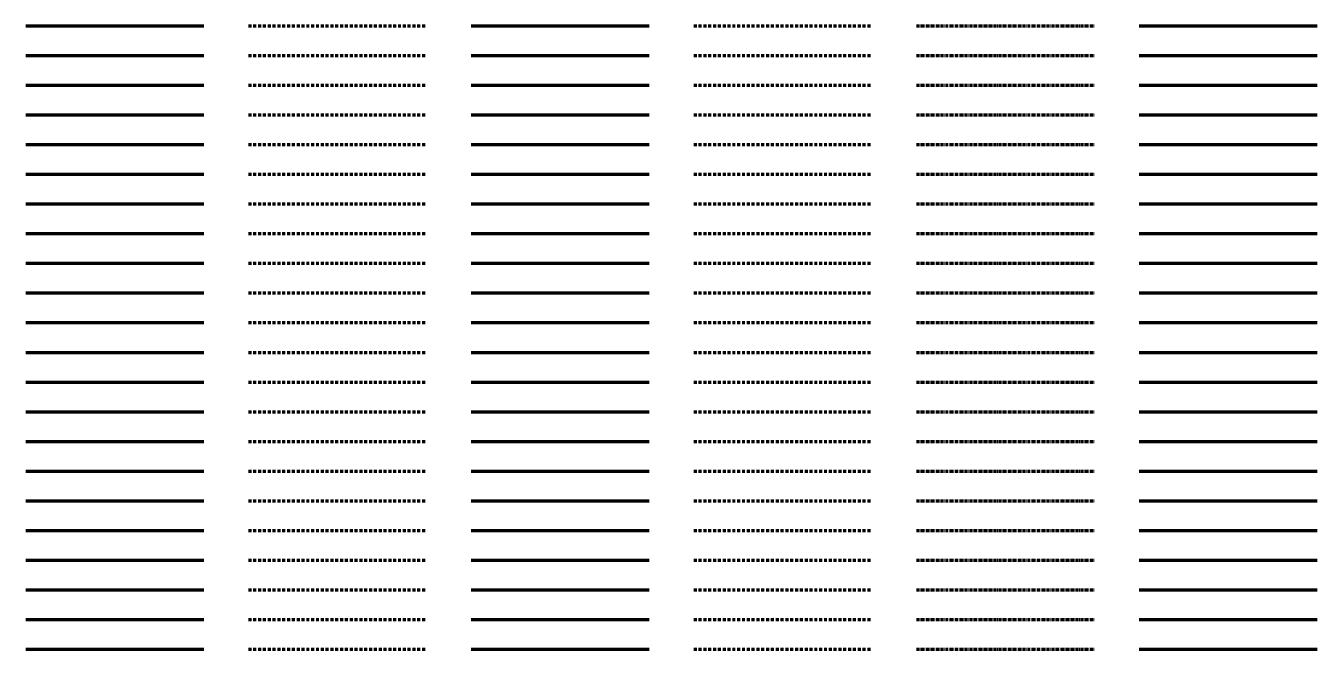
# Model space of a CAD drawing. Header units: metres. Extents: x -170 to 2070, y -13 to 14380.
# Drawn here: x 150 to 1020, y 10800 to 11220 of the extents above; entities that cross this region are included whole.
import ezdxf
from ezdxf.lldxf.tags import DXFTag

# ---------------------------------------------------------------- set-up
doc = ezdxf.new("R2010")
doc.units = ezdxf.units.M
doc.linetypes.add('KL-SO', pattern=[3.25, 2, -1.25])
doc.linetypes.add('KL-VERLATEN-SO', pattern=[3.25, 2, -0.5, 0.25, -0.5])
for name, color, linetype, lineweight in [('B-OI-KL-ET_MS_MANTELBUIS_ST_120-G', 7, 'Continuous', 70), ('B-OI-KL-ET_MS_MANTELBUIS_ST_120-RESERVE-G', 7, 'KL-RESERVE-SO', 70), ('B-OI-KL-ET_MS_MANTELBUIS_ST_120-VERLATEN-G', 7, 'KL-VERLATEN-SO', 70), ('B-OI-KL-ET_MS_MANTELBUIS_ST_125-G', 7, 'Continuous', 70), ('B-OI-KL-ET_MS_MANTELBUIS_ST_125-RESERVE-G', 7, 'KL-RESERVE-SO', 70), ('B-OI-KL-ET_MS_MANTELBUIS_ST_125-VERLATEN-G', 7, 'KL-VERLATEN-SO', 70), ('B-OI-KL-ET_MS_MANTELBUIS_ST_133-G', 7, 'Continuous', 70), ('B-OI-KL-ET_MS_MANTELBUIS_ST_133-RESERVE-G', 7, 'KL-RESERVE-SO', 70), ('B-OI-KL-ET_MS_MANTELBUIS_ST_133-VERLATEN-G', 7, 'KL-VERLATEN-SO', 70), ('B-OI-KL-ET_MS_MANTELBUIS_ST_140-G', 7, 'Continuous', 70), ('B-OI-KL-ET_MS_MANTELBUIS_ST_140-RESERVE-G', 7, 'KL-RESERVE-SO', 70), ('B-OI-KL-ET_MS_MANTELBUIS_ST_140-VERLATEN-G', 7, 'KL-VERLATEN-SO', 70), ('B-OI-KL-ET_MS_MANTELBUIS_ST_150-G', 7, 'Continuous', 70), ('B-OI-KL-ET_MS_MANTELBUIS_ST_150-RESERVE-G', 7, 'KL-RESERVE-SO', 70), ('B-OI-KL-ET_MS_MANTELBUIS_ST_150-VERLATEN-G', 7, 'KL-VERLATEN-SO', 70), ('B-OI-KL-ET_MS_MANTELBUIS_ST_159-G', 7, 'Continuous', 70), ('B-OI-KL-ET_MS_MANTELBUIS_ST_159-RESERVE-G', 7, 'KL-RESERVE-SO', 70), ('B-OI-KL-ET_MS_MANTELBUIS_ST_159-VERLATEN-G', 7, 'KL-VERLATEN-SO', 70), ('B-OI-KL-ET_MS_MANTELBUIS_ST_160-G', 7, 'Continuous', 70), ('B-OI-KL-ET_MS_MANTELBUIS_ST_160-RESERVE-G', 7, 'KL-RESERVE-SO', 70), ('B-OI-KL-ET_MS_MANTELBUIS_ST_160-VERLATEN-G', 7, 'KL-VERLATEN-SO', 70), ('B-OI-KL-ET_MS_MANTELBUIS_ST_168.3-G', 7, 'Continuous', 70), ('B-OI-KL-ET_MS_MANTELBUIS_ST_168.3-RESERVE-G', 7, 'KL-RESERVE-SO', 70), ('B-OI-KL-ET_MS_MANTELBUIS_ST_168.3-VERLATEN-G', 7, 'KL-VERLATEN-SO', 70), ('B-OI-KL-ET_MS_MANTELBUIS_ST_175-G', 7, 'Continuous', 70), ('B-OI-KL-ET_MS_MANTELBUIS_ST_175-RESERVE-G', 7, 'KL-RESERVE-SO', 70), ('B-OI-KL-ET_MS_MANTELBUIS_ST_175-VERLATEN-G', 7, 'KL-VERLATEN-SO', 70), ('B-OI-KL-ET_MS_MANTELBUIS_ST_200-G', 7, 'Continuous', 70), ('B-OI-KL-ET_MS_MANTELBUIS_ST_200-RESERVE-G', 7, 'KL-RESERVE-SO', 70), ('B-OI-KL-ET_MS_MANTELBUIS_ST_200-VERLATEN-G', 7, 'KL-VERLATEN-SO', 70), ('B-OI-KL-ET_MS_MANTELBUIS_ST_216-G', 7, 'Continuous', 70), ('B-OI-KL-ET_MS_MANTELBUIS_ST_216-RESERVE-G', 7, 'KL-RESERVE-SO', 70), ('B-OI-KL-ET_MS_MANTELBUIS_ST_216-VERLATEN-G', 7, 'KL-VERLATEN-SO', 70), ('B-OI-KL-ET_MS_MANTELBUIS_ST_219.1-G', 7, 'Continuous', 70), ('B-OI-KL-ET_MS_MANTELBUIS_ST_219.1-RESERVE-G', 7, 'KL-RESERVE-SO', 70), ('B-OI-KL-ET_MS_MANTELBUIS_ST_219.1-VERLATEN-G', 7, 'KL-VERLATEN-SO', 70), ('B-OI-KL-ET_MS_MANTELBUIS_ST_250-G', 7, 'Continuous', 70), ('B-OI-KL-ET_MS_MANTELBUIS_ST_250-RESERVE-G', 7, 'KL-RESERVE-SO', 70), ('B-OI-KL-ET_MS_MANTELBUIS_ST_250-VERLATEN-G', 7, 'KL-VERLATEN-SO', 70), ('B-OI-KL-ET_MS_MANTELBUIS_ST_260-G', 7, 'Continuous', 70), ('B-OI-KL-ET_MS_MANTELBUIS_ST_260-RESERVE-G', 7, 'KL-RESERVE-SO', 70), ('B-OI-KL-ET_MS_MANTELBUIS_ST_260-VERLATEN-G', 7, 'KL-VERLATEN-SO', 70), ('B-OI-KL-ET_MS_MANTELBUIS_ST_267-G', 7, 'Continuous', 70), ('B-OI-KL-ET_MS_MANTELBUIS_ST_267-RESERVE-G', 7, 'KL-RESERVE-SO', 70), ('B-OI-KL-ET_MS_MANTELBUIS_ST_267-VERLATEN-G', 7, 'KL-VERLATEN-SO', 70), ('B-OI-KL-ET_MS_MANTELBUIS_ST_273-G', 7, 'Continuous', 70), ('B-OI-KL-ET_MS_MANTELBUIS_ST_273-RESERVE-G', 7, 'KL-RESERVE-SO', 70), ('B-OI-KL-ET_MS_MANTELBUIS_ST_273-VERLATEN-G', 7, 'KL-VERLATEN-SO', 70), ('B-OI-KL-ET_MS_MANTELBUIS_ST_280-G', 7, 'Continuous', 70), ('B-OI-KL-ET_MS_MANTELBUIS_ST_280-RESERVE-G', 7, 'KL-RESERVE-SO', 70), ('B-OI-KL-ET_MS_MANTELBUIS_ST_280-VERLATEN-G', 7, 'KL-VERLATEN-SO', 70), ('B-OI-KL-ET_MS_MANTELBUIS_ST_300-G', 7, 'Continuous', 70), ('B-OI-KL-ET_MS_MANTELBUIS_ST_300-RESERVE-G', 7, 'KL-RESERVE-SO', 70), ('B-OI-KL-ET_MS_MANTELBUIS_ST_300-VERLATEN-G', 7, 'KL-VERLATEN-SO', 70), ('B-OI-KL-ET_MS_MANTELBUIS_ST_323.9-G', 7, 'Continuous', 70), ('B-OI-KL-ET_MS_MANTELBUIS_ST_323.9-RESERVE-G', 7, 'KL-RESERVE-SO', 70), ('B-OI-KL-ET_MS_MANTELBUIS_ST_323.9-VERLATEN-G', 7, 'KL-VERLATEN-SO', 70), ('B-OI-KL-ET_MS_MANTELBUIS_ST_368-G', 7, 'Continuous', 70), ('B-OI-KL-ET_MS_MANTELBUIS_ST_368-RESERVE-G', 7, 'KL-RESERVE-SO', 70), ('B-OI-KL-ET_MS_MANTELBUIS_ST_368-VERLATEN-G', 7, 'KL-VERLATEN-SO', 70), ('B-OI-KL-ET_MS_MANTELBUIS_ST_40-G', 7, 'Continuous', 70), ('B-OI-KL-ET_MS_MANTELBUIS_ST_40-RESERVE-G', 7, 'KL-RESERVE-SO', 70), ('B-OI-KL-ET_MS_MANTELBUIS_ST_40-VERLATEN-G', 7, 'KL-VERLATEN-SO', 70), ('B-OI-KL-ET_MS_MANTELBUIS_ST_406.4-G', 7, 'Continuous', 70), ('B-OI-KL-ET_MS_MANTELBUIS_ST_406.4-RESERVE-G', 7, 'KL-RESERVE-SO', 70), ('B-OI-KL-ET_MS_MANTELBUIS_ST_406.4-VERLATEN-G', 7, 'KL-VERLATEN-SO', 70), ('N-OI-KL-ET_MS_MANTELBUIS_ST_120-G', 10, 'KL-SO', 70), ('N-OI-KL-ET_MS_MANTELBUIS_ST_125-G', 10, 'KL-SO', 70), ('N-OI-KL-ET_MS_MANTELBUIS_ST_133-G', 10, 'KL-SO', 70), ('N-OI-KL-ET_MS_MANTELBUIS_ST_140-G', 10, 'KL-SO', 70), ('N-OI-KL-ET_MS_MANTELBUIS_ST_150-G', 10, 'KL-SO', 70), ('N-OI-KL-ET_MS_MANTELBUIS_ST_159-G', 10, 'KL-SO', 70), ('N-OI-KL-ET_MS_MANTELBUIS_ST_160-G', 10, 'KL-SO', 70), ('N-OI-KL-ET_MS_MANTELBUIS_ST_168.3-G', 10, 'KL-SO', 70), ('N-OI-KL-ET_MS_MANTELBUIS_ST_175-G', 10, 'KL-SO', 70), ('N-OI-KL-ET_MS_MANTELBUIS_ST_200-G', 10, 'KL-SO', 70), ('N-OI-KL-ET_MS_MANTELBUIS_ST_216-G', 10, 'KL-SO', 70), ('N-OI-KL-ET_MS_MANTELBUIS_ST_219.1-G', 10, 'KL-SO', 70), ('N-OI-KL-ET_MS_MANTELBUIS_ST_250-G', 10, 'KL-SO', 70), ('N-OI-KL-ET_MS_MANTELBUIS_ST_260-G', 10, 'KL-SO', 70), ('N-OI-KL-ET_MS_MANTELBUIS_ST_267-G', 10, 'KL-SO', 70), ('N-OI-KL-ET_MS_MANTELBUIS_ST_273-G', 10, 'KL-SO', 70), ('N-OI-KL-ET_MS_MANTELBUIS_ST_280-G', 10, 'KL-SO', 70), ('N-OI-KL-ET_MS_MANTELBUIS_ST_300-G', 10, 'KL-SO', 70), ('N-OI-KL-ET_MS_MANTELBUIS_ST_323.9-G', 10, 'KL-SO', 70), ('N-OI-KL-ET_MS_MANTELBUIS_ST_368-G', 10, 'KL-SO', 70), ('N-OI-KL-ET_MS_MANTELBUIS_ST_40-G', 10, 'KL-SO', 70), ('N-OI-KL-ET_MS_MANTELBUIS_ST_406.4-G', 10, 'KL-SO', 70), ('R-OI-KL-ET_MS_MANTELBUIS_ST_120-G', 10, 'KL-SO', 70), ('R-OI-KL-ET_MS_MANTELBUIS_ST_125-G', 10, 'KL-SO', 70), ('R-OI-KL-ET_MS_MANTELBUIS_ST_133-G', 10, 'KL-SO', 70), ('R-OI-KL-ET_MS_MANTELBUIS_ST_140-G', 10, 'KL-SO', 70), ('R-OI-KL-ET_MS_MANTELBUIS_ST_150-G', 10, 'KL-SO', 70), ('R-OI-KL-ET_MS_MANTELBUIS_ST_159-G', 10, 'KL-SO', 70), ('R-OI-KL-ET_MS_MANTELBUIS_ST_160-G', 10, 'KL-SO', 70), ('R-OI-KL-ET_MS_MANTELBUIS_ST_168.3-G', 10, 'KL-SO', 70), ('R-OI-KL-ET_MS_MANTELBUIS_ST_175-G', 10, 'KL-SO', 70), ('R-OI-KL-ET_MS_MANTELBUIS_ST_200-G', 10, 'KL-SO', 70), ('R-OI-KL-ET_MS_MANTELBUIS_ST_216-G', 10, 'KL-SO', 70), ('R-OI-KL-ET_MS_MANTELBUIS_ST_219.1-G', 10, 'KL-SO', 70), ('R-OI-KL-ET_MS_MANTELBUIS_ST_250-G', 10, 'KL-SO', 70), ('R-OI-KL-ET_MS_MANTELBUIS_ST_260-G', 10, 'KL-SO', 70), ('R-OI-KL-ET_MS_MANTELBUIS_ST_267-G', 10, 'KL-SO', 70), ('R-OI-KL-ET_MS_MANTELBUIS_ST_273-G', 10, 'KL-SO', 70), ('R-OI-KL-ET_MS_MANTELBUIS_ST_280-G', 10, 'KL-SO', 70), ('R-OI-KL-ET_MS_MANTELBUIS_ST_300-G', 10, 'KL-SO', 70), ('R-OI-KL-ET_MS_MANTELBUIS_ST_323.9-G', 10, 'KL-SO', 70), ('R-OI-KL-ET_MS_MANTELBUIS_ST_368-G', 10, 'KL-SO', 70), ('R-OI-KL-ET_MS_MANTELBUIS_ST_40-G', 10, 'KL-SO', 70), ('R-OI-KL-ET_MS_MANTELBUIS_ST_406.4-G', 10, 'KL-SO', 70), ('V-OI-KL-ET_MS_MANTELBUIS_ST_120-G', 7, 'V-KL-SO', 70), ('V-OI-KL-ET_MS_MANTELBUIS_ST_125-G', 7, 'V-KL-SO', 70), ('V-OI-KL-ET_MS_MANTELBUIS_ST_133-G', 7, 'V-KL-SO', 70), ('V-OI-KL-ET_MS_MANTELBUIS_ST_140-G', 7, 'V-KL-SO', 70), ('V-OI-KL-ET_MS_MANTELBUIS_ST_150-G', 7, 'V-KL-SO', 70), ('V-OI-KL-ET_MS_MANTELBUIS_ST_159-G', 7, 'V-KL-SO', 70), ('V-OI-KL-ET_MS_MANTELBUIS_ST_160-G', 7, 'V-KL-SO', 70), ('V-OI-KL-ET_MS_MANTELBUIS_ST_168.3-G', 7, 'V-KL-SO', 70), ('V-OI-KL-ET_MS_MANTELBUIS_ST_175-G', 7, 'V-KL-SO', 70), ('V-OI-KL-ET_MS_MANTELBUIS_ST_200-G', 7, 'V-KL-SO', 70), ('V-OI-KL-ET_MS_MANTELBUIS_ST_216-G', 7, 'V-KL-SO', 70), ('V-OI-KL-ET_MS_MANTELBUIS_ST_219.1-G', 7, 'V-KL-SO', 70), ('V-OI-KL-ET_MS_MANTELBUIS_ST_250-G', 7, 'V-KL-SO', 70), ('V-OI-KL-ET_MS_MANTELBUIS_ST_260-G', 7, 'V-KL-SO', 70), ('V-OI-KL-ET_MS_MANTELBUIS_ST_267-G', 7, 'V-KL-SO', 70), ('V-OI-KL-ET_MS_MANTELBUIS_ST_273-G', 7, 'V-KL-SO', 70), ('V-OI-KL-ET_MS_MANTELBUIS_ST_280-G', 7, 'V-KL-SO', 70), ('V-OI-KL-ET_MS_MANTELBUIS_ST_300-G', 7, 'V-KL-SO', 70), ('V-OI-KL-ET_MS_MANTELBUIS_ST_323.9-G', 7, 'V-KL-SO', 70), ('V-OI-KL-ET_MS_MANTELBUIS_ST_368-G', 7, 'V-KL-SO', 70), ('V-OI-KL-ET_MS_MANTELBUIS_ST_40-G', 7, 'V-KL-SO', 70), ('V-OI-KL-ET_MS_MANTELBUIS_ST_406.4-G', 7, 'V-KL-SO', 70)]:
    doc.layers.add(name, color=color, linetype=linetype, lineweight=lineweight)
doc.styles.get("Standard").update_dxf_attribs({"font": 'NLCS-ISO.ttf'})
tags = doc.linetypes.add('KL-RESERVE-SO', pattern='A,7,-2,["RS",Standard,S=1,R=0,X=-1,Y=-0.5],-1.5', length=10.5).pattern_tags.tags
tags[6] = DXFTag(74, 10)
doc.linetypes.add('V-KL-SO', pattern='A,2,[24,nlcs.shx,S=0.75,R=0,X=0,Y=0],2', length=4)

msp = doc.modelspace()

# ---------------------------------------------------------------- linework, layer by layer
at = {"layer": 'B-OI-KL-ET_MS_MANTELBUIS_ST_120-G'}
msp.add_line((150, 10800), (270, 10800), dxfattribs=at)
at = {"layer": 'B-OI-KL-ET_MS_MANTELBUIS_ST_120-RESERVE-G'}
msp.add_line((900, 10800), (1020, 10800), dxfattribs=at)
at = {"layer": 'B-OI-KL-ET_MS_MANTELBUIS_ST_120-VERLATEN-G'}
msp.add_line((750, 10800), (870, 10800), dxfattribs=at)
at = {"layer": 'B-OI-KL-ET_MS_MANTELBUIS_ST_125-G'}
msp.add_line((150, 10820), (270, 10820), dxfattribs=at)
at = {"layer": 'B-OI-KL-ET_MS_MANTELBUIS_ST_125-RESERVE-G'}
msp.add_line((900, 10820), (1020, 10820), dxfattribs=at)
at = {"layer": 'B-OI-KL-ET_MS_MANTELBUIS_ST_125-VERLATEN-G'}
msp.add_line((750, 10820), (870, 10820), dxfattribs=at)
at = {"layer": 'B-OI-KL-ET_MS_MANTELBUIS_ST_133-G'}
msp.add_line((150, 10840), (270, 10840), dxfattribs=at)
at = {"layer": 'B-OI-KL-ET_MS_MANTELBUIS_ST_133-RESERVE-G'}
msp.add_line((900, 10840), (1020, 10840), dxfattribs=at)
at = {"layer": 'B-OI-KL-ET_MS_MANTELBUIS_ST_133-VERLATEN-G'}
msp.add_line((750, 10840), (870, 10840), dxfattribs=at)
at = {"layer": 'B-OI-KL-ET_MS_MANTELBUIS_ST_140-G'}
msp.add_line((150, 10860), (270, 10860), dxfattribs=at)
at = {"layer": 'B-OI-KL-ET_MS_MANTELBUIS_ST_140-RESERVE-G'}
msp.add_line((900, 10860), (1020, 10860), dxfattribs=at)
at = {"layer": 'B-OI-KL-ET_MS_MANTELBUIS_ST_140-VERLATEN-G'}
msp.add_line((750, 10860), (870, 10860), dxfattribs=at)
at = {"layer": 'B-OI-KL-ET_MS_MANTELBUIS_ST_150-G'}
msp.add_line((150, 10880), (270, 10880), dxfattribs=at)
at = {"layer": 'B-OI-KL-ET_MS_MANTELBUIS_ST_150-RESERVE-G'}
msp.add_line((900, 10880), (1020, 10880), dxfattribs=at)
at = {"layer": 'B-OI-KL-ET_MS_MANTELBUIS_ST_150-VERLATEN-G'}
msp.add_line((750, 10880), (870, 10880), dxfattribs=at)
at = {"layer": 'B-OI-KL-ET_MS_MANTELBUIS_ST_159-G'}
msp.add_line((150, 10900), (270, 10900), dxfattribs=at)
at = {"layer": 'B-OI-KL-ET_MS_MANTELBUIS_ST_159-RESERVE-G'}
msp.add_line((900, 10900), (1020, 10900), dxfattribs=at)
at = {"layer": 'B-OI-KL-ET_MS_MANTELBUIS_ST_159-VERLATEN-G'}
msp.add_line((750, 10900), (870, 10900), dxfattribs=at)
at = {"layer": 'B-OI-KL-ET_MS_MANTELBUIS_ST_160-G'}
msp.add_line((150, 10920), (270, 10920), dxfattribs=at)
at = {"layer": 'B-OI-KL-ET_MS_MANTELBUIS_ST_160-RESERVE-G'}
msp.add_line((900, 10920), (1020, 10920), dxfattribs=at)
at = {"layer": 'B-OI-KL-ET_MS_MANTELBUIS_ST_160-VERLATEN-G'}
msp.add_line((750, 10920), (870, 10920), dxfattribs=at)
at = {"layer": 'B-OI-KL-ET_MS_MANTELBUIS_ST_168.3-G'}
msp.add_line((150, 10940), (270, 10940), dxfattribs=at)
at = {"layer": 'B-OI-KL-ET_MS_MANTELBUIS_ST_168.3-RESERVE-G'}
msp.add_line((900, 10940), (1020, 10940), dxfattribs=at)
at = {"layer": 'B-OI-KL-ET_MS_MANTELBUIS_ST_168.3-VERLATEN-G'}
msp.add_line((750, 10940), (870, 10940), dxfattribs=at)
at = {"layer": 'B-OI-KL-ET_MS_MANTELBUIS_ST_175-G'}
msp.add_line((150, 10960), (270, 10960), dxfattribs=at)
at = {"layer": 'B-OI-KL-ET_MS_MANTELBUIS_ST_175-RESERVE-G'}
msp.add_line((900, 10960), (1020, 10960), dxfattribs=at)
at = {"layer": 'B-OI-KL-ET_MS_MANTELBUIS_ST_175-VERLATEN-G'}
msp.add_line((750, 10960), (870, 10960), dxfattribs=at)
at = {"layer": 'B-OI-KL-ET_MS_MANTELBUIS_ST_200-G'}
msp.add_line((150, 10980), (270, 10980), dxfattribs=at)
at = {"layer": 'B-OI-KL-ET_MS_MANTELBUIS_ST_200-RESERVE-G'}
msp.add_line((900, 10980), (1020, 10980), dxfattribs=at)
at = {"layer": 'B-OI-KL-ET_MS_MANTELBUIS_ST_200-VERLATEN-G'}
msp.add_line((750, 10980), (870, 10980), dxfattribs=at)
at = {"layer": 'B-OI-KL-ET_MS_MANTELBUIS_ST_216-G'}
msp.add_line((150, 11000), (270, 11000), dxfattribs=at)
at = {"layer": 'B-OI-KL-ET_MS_MANTELBUIS_ST_216-RESERVE-G'}
msp.add_line((900, 11000), (1020, 11000), dxfattribs=at)
at = {"layer": 'B-OI-KL-ET_MS_MANTELBUIS_ST_216-VERLATEN-G'}
msp.add_line((750, 11000), (870, 11000), dxfattribs=at)
at = {"layer": 'B-OI-KL-ET_MS_MANTELBUIS_ST_219.1-G'}
msp.add_line((150, 11020), (270, 11020), dxfattribs=at)
at = {"layer": 'B-OI-KL-ET_MS_MANTELBUIS_ST_219.1-RESERVE-G'}
msp.add_line((900, 11020), (1020, 11020), dxfattribs=at)
at = {"layer": 'B-OI-KL-ET_MS_MANTELBUIS_ST_219.1-VERLATEN-G'}
msp.add_line((750, 11020), (870, 11020), dxfattribs=at)
at = {"layer": 'B-OI-KL-ET_MS_MANTELBUIS_ST_250-G'}
msp.add_line((150, 11040), (270, 11040), dxfattribs=at)
at = {"layer": 'B-OI-KL-ET_MS_MANTELBUIS_ST_250-RESERVE-G'}
msp.add_line((900, 11040), (1020, 11040), dxfattribs=at)
at = {"layer": 'B-OI-KL-ET_MS_MANTELBUIS_ST_250-VERLATEN-G'}
msp.add_line((750, 11040), (870, 11040), dxfattribs=at)
at = {"layer": 'B-OI-KL-ET_MS_MANTELBUIS_ST_260-G'}
msp.add_line((150, 11060), (270, 11060), dxfattribs=at)
at = {"layer": 'B-OI-KL-ET_MS_MANTELBUIS_ST_260-RESERVE-G'}
msp.add_line((900, 11060), (1020, 11060), dxfattribs=at)
at = {"layer": 'B-OI-KL-ET_MS_MANTELBUIS_ST_260-VERLATEN-G'}
msp.add_line((750, 11060), (870, 11060), dxfattribs=at)
at = {"layer": 'B-OI-KL-ET_MS_MANTELBUIS_ST_267-G'}
msp.add_line((150, 11080), (270, 11080), dxfattribs=at)
at = {"layer": 'B-OI-KL-ET_MS_MANTELBUIS_ST_267-RESERVE-G'}
msp.add_line((900, 11080), (1020, 11080), dxfattribs=at)
at = {"layer": 'B-OI-KL-ET_MS_MANTELBUIS_ST_267-VERLATEN-G'}
msp.add_line((750, 11080), (870, 11080), dxfattribs=at)
at = {"layer": 'B-OI-KL-ET_MS_MANTELBUIS_ST_273-G'}
msp.add_line((150, 11100), (270, 11100), dxfattribs=at)
at = {"layer": 'B-OI-KL-ET_MS_MANTELBUIS_ST_273-RESERVE-G'}
msp.add_line((900, 11100), (1020, 11100), dxfattribs=at)
at = {"layer": 'B-OI-KL-ET_MS_MANTELBUIS_ST_273-VERLATEN-G'}
msp.add_line((750, 11100), (870, 11100), dxfattribs=at)
at = {"layer": 'B-OI-KL-ET_MS_MANTELBUIS_ST_280-G'}
msp.add_line((150, 11120), (270, 11120), dxfattribs=at)
at = {"layer": 'B-OI-KL-ET_MS_MANTELBUIS_ST_280-RESERVE-G'}
msp.add_line((900, 11120), (1020, 11120), dxfattribs=at)
at = {"layer": 'B-OI-KL-ET_MS_MANTELBUIS_ST_280-VERLATEN-G'}
msp.add_line((750, 11120), (870, 11120), dxfattribs=at)
at = {"layer": 'B-OI-KL-ET_MS_MANTELBUIS_ST_300-G'}
msp.add_line((150, 11140), (270, 11140), dxfattribs=at)
at = {"layer": 'B-OI-KL-ET_MS_MANTELBUIS_ST_300-RESERVE-G'}
msp.add_line((900, 11140), (1020, 11140), dxfattribs=at)
at = {"layer": 'B-OI-KL-ET_MS_MANTELBUIS_ST_300-VERLATEN-G'}
msp.add_line((750, 11140), (870, 11140), dxfattribs=at)
at = {"layer": 'B-OI-KL-ET_MS_MANTELBUIS_ST_323.9-G'}
msp.add_line((150, 11160), (270, 11160), dxfattribs=at)
at = {"layer": 'B-OI-KL-ET_MS_MANTELBUIS_ST_323.9-RESERVE-G'}
msp.add_line((900, 11160), (1020, 11160), dxfattribs=at)
at = {"layer": 'B-OI-KL-ET_MS_MANTELBUIS_ST_323.9-VERLATEN-G'}
msp.add_line((750, 11160), (870, 11160), dxfattribs=at)
at = {"layer": 'B-OI-KL-ET_MS_MANTELBUIS_ST_368-G'}
msp.add_line((150, 11180), (270, 11180), dxfattribs=at)
at = {"layer": 'B-OI-KL-ET_MS_MANTELBUIS_ST_368-RESERVE-G'}
msp.add_line((900, 11180), (1020, 11180), dxfattribs=at)
at = {"layer": 'B-OI-KL-ET_MS_MANTELBUIS_ST_368-VERLATEN-G'}
msp.add_line((750, 11180), (870, 11180), dxfattribs=at)
at = {"layer": 'B-OI-KL-ET_MS_MANTELBUIS_ST_40-G'}
msp.add_line((150, 11200), (270, 11200), dxfattribs=at)
at = {"layer": 'B-OI-KL-ET_MS_MANTELBUIS_ST_40-RESERVE-G'}
msp.add_line((900, 11200), (1020, 11200), dxfattribs=at)
at = {"layer": 'B-OI-KL-ET_MS_MANTELBUIS_ST_40-VERLATEN-G'}
msp.add_line((750, 11200), (870, 11200), dxfattribs=at)
at = {"layer": 'B-OI-KL-ET_MS_MANTELBUIS_ST_406.4-G'}
msp.add_line((150, 11220), (270, 11220), dxfattribs=at)
at = {"layer": 'B-OI-KL-ET_MS_MANTELBUIS_ST_406.4-RESERVE-G'}
msp.add_line((900, 11220), (1020, 11220), dxfattribs=at)
at = {"layer": 'B-OI-KL-ET_MS_MANTELBUIS_ST_406.4-VERLATEN-G'}
msp.add_line((750, 11220), (870, 11220), dxfattribs=at)
at = {"layer": 'N-OI-KL-ET_MS_MANTELBUIS_ST_120-G'}
msp.add_line((300, 10800), (420, 10800), dxfattribs=at)
at = {"layer": 'N-OI-KL-ET_MS_MANTELBUIS_ST_125-G'}
msp.add_line((300, 10820), (420, 10820), dxfattribs=at)
at = {"layer": 'N-OI-KL-ET_MS_MANTELBUIS_ST_133-G'}
msp.add_line((300, 10840), (420, 10840), dxfattribs=at)
at = {"layer": 'N-OI-KL-ET_MS_MANTELBUIS_ST_140-G'}
msp.add_line((300, 10860), (420, 10860), dxfattribs=at)
at = {"layer": 'N-OI-KL-ET_MS_MANTELBUIS_ST_150-G'}
msp.add_line((300, 10880), (420, 10880), dxfattribs=at)
at = {"layer": 'N-OI-KL-ET_MS_MANTELBUIS_ST_159-G'}
msp.add_line((300, 10900), (420, 10900), dxfattribs=at)
at = {"layer": 'N-OI-KL-ET_MS_MANTELBUIS_ST_160-G'}
msp.add_line((300, 10920), (420, 10920), dxfattribs=at)
at = {"layer": 'N-OI-KL-ET_MS_MANTELBUIS_ST_168.3-G'}
msp.add_line((300, 10940), (420, 10940), dxfattribs=at)
at = {"layer": 'N-OI-KL-ET_MS_MANTELBUIS_ST_175-G'}
msp.add_line((300, 10960), (420, 10960), dxfattribs=at)
at = {"layer": 'N-OI-KL-ET_MS_MANTELBUIS_ST_200-G'}
msp.add_line((300, 10980), (420, 10980), dxfattribs=at)
at = {"layer": 'N-OI-KL-ET_MS_MANTELBUIS_ST_216-G'}
msp.add_line((300, 11000), (420, 11000), dxfattribs=at)
at = {"layer": 'N-OI-KL-ET_MS_MANTELBUIS_ST_219.1-G'}
msp.add_line((300, 11020), (420, 11020), dxfattribs=at)
at = {"layer": 'N-OI-KL-ET_MS_MANTELBUIS_ST_250-G'}
msp.add_line((300, 11040), (420, 11040), dxfattribs=at)
at = {"layer": 'N-OI-KL-ET_MS_MANTELBUIS_ST_260-G'}
msp.add_line((300, 11060), (420, 11060), dxfattribs=at)
at = {"layer": 'N-OI-KL-ET_MS_MANTELBUIS_ST_267-G'}
msp.add_line((300, 11080), (420, 11080), dxfattribs=at)
at = {"layer": 'N-OI-KL-ET_MS_MANTELBUIS_ST_273-G'}
msp.add_line((300, 11100), (420, 11100), dxfattribs=at)
at = {"layer": 'N-OI-KL-ET_MS_MANTELBUIS_ST_280-G'}
msp.add_line((300, 11120), (420, 11120), dxfattribs=at)
at = {"layer": 'N-OI-KL-ET_MS_MANTELBUIS_ST_300-G'}
msp.add_line((300, 11140), (420, 11140), dxfattribs=at)
at = {"layer": 'N-OI-KL-ET_MS_MANTELBUIS_ST_323.9-G'}
msp.add_line((300, 11160), (420, 11160), dxfattribs=at)
at = {"layer": 'N-OI-KL-ET_MS_MANTELBUIS_ST_368-G'}
msp.add_line((300, 11180), (420, 11180), dxfattribs=at)
at = {"layer": 'N-OI-KL-ET_MS_MANTELBUIS_ST_40-G'}
msp.add_line((300, 11200), (420, 11200), dxfattribs=at)
at = {"layer": 'N-OI-KL-ET_MS_MANTELBUIS_ST_406.4-G'}
msp.add_line((300, 11220), (420, 11220), dxfattribs=at)
at = {"layer": 'R-OI-KL-ET_MS_MANTELBUIS_ST_120-G'}
msp.add_line((600, 10800), (720, 10800), dxfattribs=at)
at = {"layer": 'R-OI-KL-ET_MS_MANTELBUIS_ST_125-G'}
msp.add_line((600, 10820), (720, 10820), dxfattribs=at)
at = {"layer": 'R-OI-KL-ET_MS_MANTELBUIS_ST_133-G'}
msp.add_line((600, 10840), (720, 10840), dxfattribs=at)
at = {"layer": 'R-OI-KL-ET_MS_MANTELBUIS_ST_140-G'}
msp.add_line((600, 10860), (720, 10860), dxfattribs=at)
at = {"layer": 'R-OI-KL-ET_MS_MANTELBUIS_ST_150-G'}
msp.add_line((600, 10880), (720, 10880), dxfattribs=at)
at = {"layer": 'R-OI-KL-ET_MS_MANTELBUIS_ST_159-G'}
msp.add_line((600, 10900), (720, 10900), dxfattribs=at)
at = {"layer": 'R-OI-KL-ET_MS_MANTELBUIS_ST_160-G'}
msp.add_line((600, 10920), (720, 10920), dxfattribs=at)
at = {"layer": 'R-OI-KL-ET_MS_MANTELBUIS_ST_168.3-G'}
msp.add_line((600, 10940), (720, 10940), dxfattribs=at)
at = {"layer": 'R-OI-KL-ET_MS_MANTELBUIS_ST_175-G'}
msp.add_line((600, 10960), (720, 10960), dxfattribs=at)
at = {"layer": 'R-OI-KL-ET_MS_MANTELBUIS_ST_200-G'}
msp.add_line((600, 10980), (720, 10980), dxfattribs=at)
at = {"layer": 'R-OI-KL-ET_MS_MANTELBUIS_ST_216-G'}
msp.add_line((600, 11000), (720, 11000), dxfattribs=at)
at = {"layer": 'R-OI-KL-ET_MS_MANTELBUIS_ST_219.1-G'}
msp.add_line((600, 11020), (720, 11020), dxfattribs=at)
at = {"layer": 'R-OI-KL-ET_MS_MANTELBUIS_ST_250-G'}
msp.add_line((600, 11040), (720, 11040), dxfattribs=at)
at = {"layer": 'R-OI-KL-ET_MS_MANTELBUIS_ST_260-G'}
msp.add_line((600, 11060), (720, 11060), dxfattribs=at)
at = {"layer": 'R-OI-KL-ET_MS_MANTELBUIS_ST_267-G'}
msp.add_line((600, 11080), (720, 11080), dxfattribs=at)
at = {"layer": 'R-OI-KL-ET_MS_MANTELBUIS_ST_273-G'}
msp.add_line((600, 11100), (720, 11100), dxfattribs=at)
at = {"layer": 'R-OI-KL-ET_MS_MANTELBUIS_ST_280-G'}
msp.add_line((600, 11120), (720, 11120), dxfattribs=at)
at = {"layer": 'R-OI-KL-ET_MS_MANTELBUIS_ST_300-G'}
msp.add_line((600, 11140), (720, 11140), dxfattribs=at)
at = {"layer": 'R-OI-KL-ET_MS_MANTELBUIS_ST_323.9-G'}
msp.add_line((600, 11160), (720, 11160), dxfattribs=at)
at = {"layer": 'R-OI-KL-ET_MS_MANTELBUIS_ST_368-G'}
msp.add_line((600, 11180), (720, 11180), dxfattribs=at)
at = {"layer": 'R-OI-KL-ET_MS_MANTELBUIS_ST_40-G'}
msp.add_line((600, 11200), (720, 11200), dxfattribs=at)
at = {"layer": 'R-OI-KL-ET_MS_MANTELBUIS_ST_406.4-G'}
msp.add_line((600, 11220), (720, 11220), dxfattribs=at)
at = {"layer": 'V-OI-KL-ET_MS_MANTELBUIS_ST_120-G'}
msp.add_line((450, 10800), (570, 10800), dxfattribs=at)
at = {"layer": 'V-OI-KL-ET_MS_MANTELBUIS_ST_125-G'}
msp.add_line((450, 10820), (570, 10820), dxfattribs=at)
at = {"layer": 'V-OI-KL-ET_MS_MANTELBUIS_ST_133-G'}
msp.add_line((450, 10840), (570, 10840), dxfattribs=at)
at = {"layer": 'V-OI-KL-ET_MS_MANTELBUIS_ST_140-G'}
msp.add_line((450, 10860), (570, 10860), dxfattribs=at)
at = {"layer": 'V-OI-KL-ET_MS_MANTELBUIS_ST_150-G'}
msp.add_line((450, 10880), (570, 10880), dxfattribs=at)
at = {"layer": 'V-OI-KL-ET_MS_MANTELBUIS_ST_159-G'}
msp.add_line((450, 10900), (570, 10900), dxfattribs=at)
at = {"layer": 'V-OI-KL-ET_MS_MANTELBUIS_ST_160-G'}
msp.add_line((450, 10920), (570, 10920), dxfattribs=at)
at = {"layer": 'V-OI-KL-ET_MS_MANTELBUIS_ST_168.3-G'}
msp.add_line((450, 10940), (570, 10940), dxfattribs=at)
at = {"layer": 'V-OI-KL-ET_MS_MANTELBUIS_ST_175-G'}
msp.add_line((450, 10960), (570, 10960), dxfattribs=at)
at = {"layer": 'V-OI-KL-ET_MS_MANTELBUIS_ST_200-G'}
msp.add_line((450, 10980), (570, 10980), dxfattribs=at)
at = {"layer": 'V-OI-KL-ET_MS_MANTELBUIS_ST_216-G'}
msp.add_line((450, 11000), (570, 11000), dxfattribs=at)
at = {"layer": 'V-OI-KL-ET_MS_MANTELBUIS_ST_219.1-G'}
msp.add_line((450, 11020), (570, 11020), dxfattribs=at)
at = {"layer": 'V-OI-KL-ET_MS_MANTELBUIS_ST_250-G'}
msp.add_line((450, 11040), (570, 11040), dxfattribs=at)
at = {"layer": 'V-OI-KL-ET_MS_MANTELBUIS_ST_260-G'}
msp.add_line((450, 11060), (570, 11060), dxfattribs=at)
at = {"layer": 'V-OI-KL-ET_MS_MANTELBUIS_ST_267-G'}
msp.add_line((450, 11080), (570, 11080), dxfattribs=at)
at = {"layer": 'V-OI-KL-ET_MS_MANTELBUIS_ST_273-G'}
msp.add_line((450, 11100), (570, 11100), dxfattribs=at)
at = {"layer": 'V-OI-KL-ET_MS_MANTELBUIS_ST_280-G'}
msp.add_line((450, 11120), (570, 11120), dxfattribs=at)
at = {"layer": 'V-OI-KL-ET_MS_MANTELBUIS_ST_300-G'}
msp.add_line((450, 11140), (570, 11140), dxfattribs=at)
at = {"layer": 'V-OI-KL-ET_MS_MANTELBUIS_ST_323.9-G'}
msp.add_line((450, 11160), (570, 11160), dxfattribs=at)
at = {"layer": 'V-OI-KL-ET_MS_MANTELBUIS_ST_368-G'}
msp.add_line((450, 11180), (570, 11180), dxfattribs=at)
at = {"layer": 'V-OI-KL-ET_MS_MANTELBUIS_ST_40-G'}
msp.add_line((450, 11200), (570, 11200), dxfattribs=at)
at = {"layer": 'V-OI-KL-ET_MS_MANTELBUIS_ST_406.4-G'}
msp.add_line((450, 11220), (570, 11220), dxfattribs=at)

doc.saveas('drawing.dxf')
